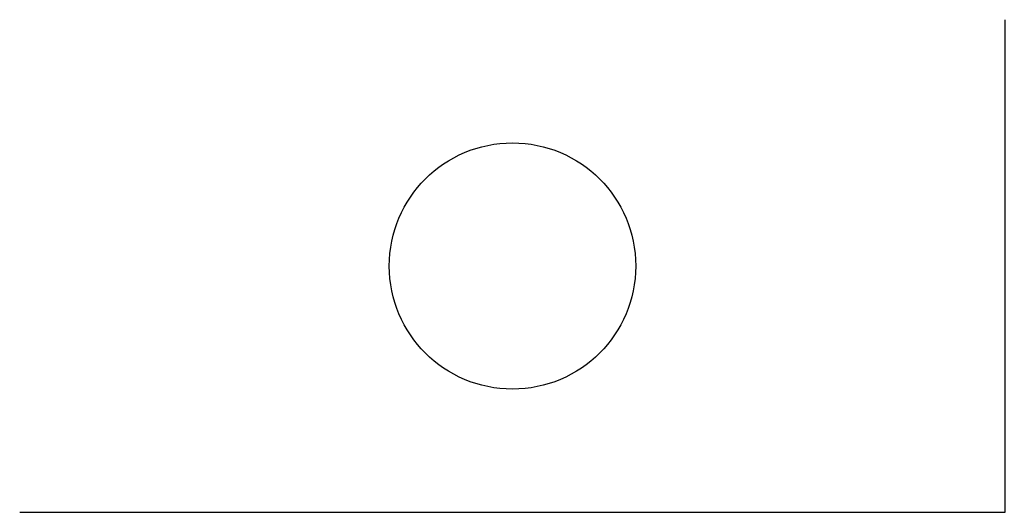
# Model space of a CAD drawing. Header units: millimetres. Extents: x 10 to 50, y 10 to 30.
import ezdxf

# ---------------------------------------------------------------- set-up
doc = ezdxf.new("R2010")
doc.units = ezdxf.units.MM

msp = doc.modelspace()

# ---------------------------------------------------------------- linework, layer by layer
at = {"color": 1}
for p, q in [((50, 10), (50, 30)), ((10, 10), (50, 10))]:
    msp.add_line(p, q, dxfattribs=at)
at = {"color": 5}
msp.add_circle((30, 20), 5, dxfattribs=at)

doc.saveas('drawing.dxf')
